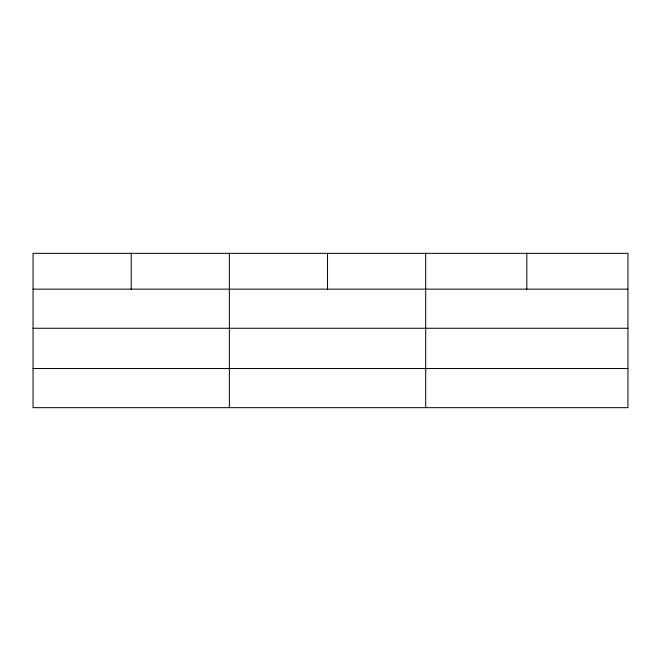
<?xml version="1.0" encoding="UTF-8"?>
<svg xmlns="http://www.w3.org/2000/svg" width="661" height="661" viewBox="0 0 661 661"><rect width="100%" height="100%" fill="white"/><g stroke="black" fill="none" stroke-linecap="round" stroke-linejoin="round"><path stroke-width="0.99" d="M627.95 328.261L627.95 253.337L33.05 253.337L33.05 407.663L627.95 407.663L627.95 328.261L33.05 328.261M33.05 289.146L627.95 289.146M33.05 368.549L627.95 368.549M526.817 253.337L526.817 289.146M425.684 253.337L425.684 407.663M327.526 253.337L327.526 289.146M229.367 253.337L229.367 407.663M131.209 253.337L131.209 289.146"/></g></svg>
